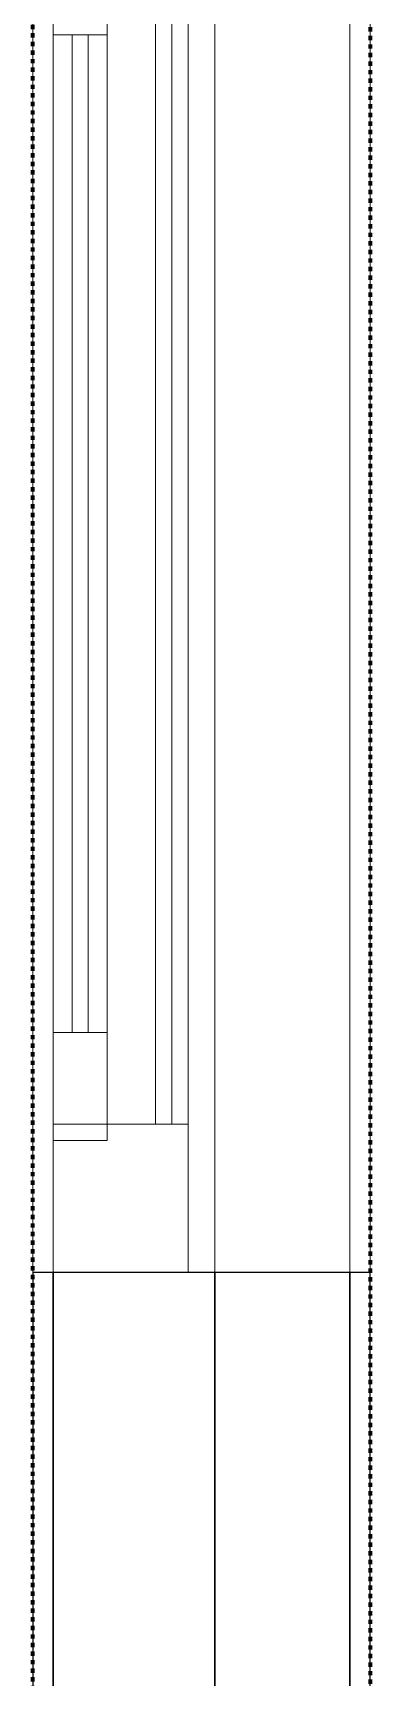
# Model space of a CAD drawing. Header units: millimetres. Extents: x -5300 to 98858, y -5196 to 93886.
# Drawn here: x 2995 to 3245, y 43600 to 44819 of the extents above; entities that cross this region are included whole.
import ezdxf

# ---------------------------------------------------------------- set-up
doc = ezdxf.new("R2010")
doc.units = ezdxf.units.MM
doc.linetypes.add('Штрих', pattern=[6.35, 3.175, -3.175])
doc.linetypes.add('Штрих_2_', pattern=[6.35, 3.175, -3.175])
for name, color, linetype, lineweight, true_color in [('_Разделитель помещений_', 4, 'Штрих', 70, 0x00ffff), ('Двери', 7, 'Continuous', 18, 0x7f7f7f), ('Обобщенные модели', 7, 'Continuous', 18, 0x7f7f7f), ('Стены', 7, 'Continuous', 18, 0x7f7f7f), ('Стены разрез', 7, 'Continuous', 50, 0x7f7f7f)]:
    doc.layers.add(name, color=color, linetype=linetype, lineweight=lineweight, true_color=true_color)

# ---------------------------------------------------------------- blocks, each defined once
blk = doc.blocks.new('СТВ_Перегородка_Кирпич 183411 - СТВ_Перегородка_Кирпич 2-247936-Подвал')
at = {"layer": 'Стены', "color": 254, "true_color": 0xd4d4d4}
blk.add_line((3010, 43150), (3010, 46350), dxfattribs=at)
blk = doc.blocks.new('СТВ_Перегородка_Кирпич 183411 - СТВ_Перегородка_Кирпич 183411-247933-Подвал')
at = {"layer": 'Стены', "color": 254, "true_color": 0xd4d4d4}
for p, q in [((2995, 43900), (2995, 45600)), ((3010, 43900), (3010, 45600)), ((3010, 45600), (3010, 43900)), ((3130, 43900), (3130, 45600)), ((3130, 45600), (3130, 43900)), ((3230, 43900), (3230, 45600)), ((3230, 45600), (3230, 43900)), ((3245, 45600), (3245, 43900)), ((2995, 43900), (3010, 43900)), ((2995, 43900), (2995, 43900)), ((3010, 43900), (3130, 43900)), ((3010, 43900), (3010, 43900)), ((3010, 43900), (3010, 43900)), ((3130, 43900), (3230, 43900)), ((3130, 43900), (3130, 43900)), ((3130, 43900), (3130, 43900)), ((3230, 43900), (3245, 43900)), ((3230, 43900), (3230, 43900)), ((3230, 43900), (3230, 43900)), ((3245, 43900), (3245, 43900))]:
    blk.add_line(p, q, dxfattribs=at)
at = {"layer": 'Стены разрез', "color": 254, "lineweight": 25, "true_color": 0xd4d4d4}
for p, q in [((3010, 43900), (2995, 43900)), ((2995, 43900), (2995, 43165)), ((3130, 43900), (3010, 43900)), ((3010, 43900), (3010, 43150)), ((3010, 43165), (3010, 43900)), ((3230, 43900), (3130, 43900)), ((3130, 43900), (3130, 43150)), ((3130, 43150), (3130, 43900)), ((3245, 43900), (3230, 43900)), ((3230, 43900), (3230, 43165)), ((3230, 43150), (3230, 43900)), ((3245, 43165), (3245, 43900))]:
    blk.add_line(p, q, dxfattribs=at)
blk.add_blockref('СТВ_Перегородка_Кирпич 183411 - СТВ_Перегородка_Кирпич 2-247936-Подвал', (0, 0))
blk = doc.blocks.new('Дн-9 193108 - Дн-9-247982-Подвал')
at = {"layer": 'Двери', "color": 254, "true_color": 0xd4d4d4}
for p, q in [((3010, 45490), (3010, 44010)), ((3010, 44010), (3010, 45490)), ((3010, 45490), (3010, 44010)), ((3010, 44010), (3010, 45490)), ((3050, 44010), (3050, 45490)), ((3050, 45490), (3050, 44010)), ((3050, 44010), (3050, 45490)), ((3050, 45490), (3050, 44010)), ((3086, 45490), (3086, 44010)), ((3086, 45490), (3086, 44010)), ((3098, 44010), (3098, 45490)), ((3098, 44010), (3098, 45490)), ((3110, 45490), (3110, 44010)), ((3110, 45490), (3110, 44010)), ((3110, 44010), (3110, 45490)), ((3110, 44010), (3110, 45490)), ((3010, 44898), (3010, 44818)), ((3010, 44818), (3010, 44898)), ((3010, 44898), (3010, 44818)), ((3010, 44818), (3010, 44898)), ((3010, 43998), (3010, 44898)), ((3010, 44818), (3010, 44898)), ((3010, 44898), (3010, 43998)), ((3010, 44898), (3010, 44818)), ((3010, 43998), (3010, 44898)), ((3010, 44898), (3010, 44818)), ((3010, 44898), (3010, 43998)), ((3010, 44818), (3010, 44898)), ((3050, 44818), (3050, 44898)), ((3050, 44898), (3050, 44818)), ((3050, 44818), (3050, 44898)), ((3050, 44898), (3050, 44818)), ((3050, 44898), (3050, 43998)), ((3050, 43998), (3050, 44898)), ((3050, 44898), (3050, 44818)), ((3050, 44818), (3050, 44898)), ((3050, 44818), (3050, 44898)), ((3050, 44898), (3050, 43998)), ((3050, 43998), (3050, 44898)), ((3050, 44898), (3050, 44818)), ((3010, 44818), (3010, 44818)), ((3010, 44818), (3010, 44818)), ((3010, 44818), (3010, 44818)), ((3010, 44818), (3050, 44818)), ((3050, 44818), (3010, 44818)), ((3010, 44818), (3010, 44818)), ((3010, 44818), (3050, 44818)), ((3050, 44818), (3010, 44818)), ((3010, 44818), (3010, 44818)), ((3010, 44818), (3050, 44818)), ((3050, 44818), (3010, 44818)), ((3010, 44818), (3010, 44818)), ((3010, 44818), (3050, 44818)), ((3050, 44818), (3010, 44818)), ((3010, 44078), (3010, 44818)), ((3010, 44818), (3010, 44078)), ((3050, 44818), (3010, 44818)), ((3010, 44818), (3050, 44818)), ((3010, 44818), (3010, 44818)), ((3010, 44818), (3050, 44818)), ((3050, 44818), (3010, 44818)), ((3010, 44818), (3010, 44078)), ((3010, 44078), (3010, 44818)), ((3010, 44818), (3010, 44818)), ((3010, 44818), (3010, 44078)), ((3050, 44818), (3010, 44818)), ((3010, 44078), (3010, 44818)), ((3010, 44818), (3050, 44818)), ((3010, 44818), (3010, 44078)), ((3050, 44818), (3010, 44818)), ((3010, 44078), (3010, 44818)), ((3010, 44818), (3050, 44818)), ((3024, 44078), (3024, 44818)), ((3024, 44818), (3036, 44818)), ((3024, 44078), (3024, 44818)), ((3024, 44818), (3024, 44818)), ((3024, 44818), (3024, 44078)), ((3024, 44818), (3024, 44818)), ((3024, 44818), (3036, 44818)), ((3036, 44818), (3024, 44818)), ((3024, 44818), (3024, 44078)), ((3036, 44818), (3024, 44818)), ((3024, 44078), (3024, 44818)), ((3024, 44818), (3036, 44818)), ((3024, 44078), (3024, 44818)), ((3024, 44818), (3024, 44818)), ((3024, 44818), (3024, 44078)), ((3024, 44818), (3024, 44818)), ((3024, 44818), (3036, 44818)), ((3036, 44818), (3024, 44818)), ((3024, 44818), (3024, 44078)), ((3036, 44818), (3024, 44818)), ((3036, 44818), (3036, 44078)), ((3036, 44818), (3036, 44818)), ((3036, 44078), (3036, 44818)), ((3036, 44818), (3036, 44818)), ((3036, 44818), (3036, 44078)), ((3036, 44078), (3036, 44818)), ((3036, 44818), (3036, 44078)), ((3036, 44818), (3036, 44818)), ((3036, 44078), (3036, 44818)), ((3036, 44818), (3036, 44818)), ((3036, 44818), (3036, 44078)), ((3036, 44078), (3036, 44818)), ((3050, 44818), (3050, 44818)), ((3050, 44818), (3050, 44818)), ((3050, 44818), (3050, 44818)), ((3050, 44818), (3050, 44818)), ((3050, 44818), (3050, 44818)), ((3050, 44818), (3050, 44818)), ((3050, 44818), (3050, 44078)), ((3050, 44078), (3050, 44818)), ((3050, 44818), (3050, 44818)), ((3050, 44078), (3050, 44818)), ((3050, 44818), (3050, 44818)), ((3050, 44818), (3050, 44078)), ((3050, 44078), (3050, 44818)), ((3050, 44818), (3050, 44078)), ((3050, 44078), (3050, 44818)), ((3050, 44818), (3050, 44078)), ((3010, 43998), (3010, 44078)), ((3010, 44078), (3050, 44078)), ((3010, 43998), (3010, 44078)), ((3010, 44078), (3010, 44078)), ((3010, 44078), (3010, 44078)), ((3010, 44078), (3010, 44078)), ((3010, 44078), (3010, 43998)), ((3010, 44078), (3010, 44078)), ((3010, 44078), (3050, 44078)), ((3050, 44078), (3010, 44078)), ((3010, 44078), (3010, 43998)), ((3050, 44078), (3010, 44078)), ((3010, 44078), (3010, 44078)), ((3010, 44078), (3050, 44078)), ((3050, 44078), (3010, 44078)), ((3010, 44078), (3010, 44078)), ((3010, 44078), (3050, 44078)), ((3050, 44078), (3010, 44078)), ((3010, 43998), (3010, 44078)), ((3010, 44078), (3010, 43998)), ((3050, 44078), (3010, 44078)), ((3010, 44078), (3050, 44078)), ((3010, 44078), (3010, 44078)), ((3010, 44078), (3050, 44078)), ((3050, 44078), (3010, 44078)), ((3010, 44078), (3010, 44078)), ((3010, 44078), (3050, 44078)), ((3050, 44078), (3010, 44078)), ((3010, 44078), (3010, 43998)), ((3010, 43998), (3010, 44078)), ((3010, 44078), (3050, 44078)), ((3050, 44078), (3010, 44078)), ((3036, 44078), (3024, 44078)), ((3024, 44078), (3024, 44078)), ((3024, 44078), (3024, 44078)), ((3024, 44078), (3036, 44078)), ((3036, 44078), (3024, 44078)), ((3024, 44078), (3036, 44078)), ((3036, 44078), (3024, 44078)), ((3024, 44078), (3024, 44078)), ((3024, 44078), (3024, 44078)), ((3024, 44078), (3036, 44078)), ((3036, 44078), (3024, 44078)), ((3024, 44078), (3036, 44078)), ((3036, 44078), (3036, 44078)), ((3036, 44078), (3036, 44078)), ((3036, 44078), (3036, 44078)), ((3036, 44078), (3036, 44078)), ((3050, 44078), (3050, 43998)), ((3050, 44078), (3050, 44078)), ((3050, 43998), (3050, 44078)), ((3050, 44078), (3050, 44078)), ((3050, 44078), (3050, 44078)), ((3050, 44078), (3050, 44078)), ((3050, 44078), (3050, 43998)), ((3050, 43998), (3050, 44078)), ((3050, 44078), (3050, 44078)), ((3050, 44078), (3050, 44078)), ((3050, 44078), (3050, 43998)), ((3050, 43998), (3050, 44078)), ((3050, 44078), (3050, 44078)), ((3050, 44078), (3050, 44078)), ((3050, 44078), (3050, 43998)), ((3050, 43998), (3050, 44078)), ((3010, 44010), (3010, 43900)), ((3010, 44010), (3010, 44010)), ((3010, 44010), (3010, 44010)), ((3010, 44010), (3010, 43998)), ((3010, 44010), (3010, 44010)), ((3110, 44010), (3010, 44010)), ((3110, 44010), (3010, 44010)), ((3050, 44010), (3010, 44010)), ((3010, 44010), (3010, 44010)), ((3010, 44010), (3110, 44010)), ((3010, 44010), (3050, 44010)), ((3010, 43998), (3010, 44010)), ((3110, 44010), (3010, 44010)), ((3010, 44010), (3010, 44010)), ((3010, 44010), (3050, 44010)), ((3010, 44010), (3110, 44010)), ((3010, 44010), (3010, 44010)), ((3050, 44010), (3010, 44010)), ((3050, 43998), (3050, 44010)), ((3050, 44010), (3110, 44010)), ((3110, 44010), (3050, 44010)), ((3050, 44010), (3050, 44010)), ((3050, 44010), (3050, 43998)), ((3050, 43998), (3050, 44010)), ((3050, 44010), (3050, 44010)), ((3050, 44010), (3050, 43998)), ((3050, 44010), (3050, 44010)), ((3050, 44010), (3110, 44010)), ((3050, 44010), (3050, 44010)), ((3110, 44010), (3050, 44010)), ((3086, 44010), (3086, 44010)), ((3098, 44010), (3098, 44010)), ((3110, 44010), (3110, 43900)), ((3110, 44010), (3110, 44010)), ((3110, 44010), (3110, 44010)), ((3110, 44010), (3110, 44010)), ((3110, 44010), (3110, 44010)), ((3110, 43900), (3110, 44010)), ((3110, 43900), (3110, 44010)), ((3110, 44010), (3110, 44010)), ((3110, 44010), (3110, 44010)), ((3110, 44010), (3110, 44010)), ((3110, 44010), (3110, 44010)), ((3010, 43998), (3010, 43998)), ((3010, 43998), (3010, 43900)), ((3010, 43998), (3050, 43998)), ((3050, 43998), (3010, 43998)), ((3010, 43998), (3010, 43998)), ((3010, 43900), (3010, 43998)), ((3010, 43998), (3050, 43998)), ((3050, 43998), (3010, 43998)), ((3050, 43998), (3010, 43998)), ((3010, 43998), (3010, 43998)), ((3010, 43998), (3010, 43998)), ((3010, 43998), (3050, 43998)), ((3050, 43998), (3010, 43998)), ((3010, 43998), (3050, 43998)), ((3050, 43998), (3010, 43998)), ((3010, 43998), (3010, 43998)), ((3010, 43998), (3010, 43998)), ((3010, 43998), (3050, 43998)), ((3050, 43998), (3010, 43998)), ((3010, 43998), (3050, 43998)), ((3010, 43998), (3010, 43998)), ((3010, 43998), (3050, 43998)), ((3050, 43998), (3010, 43998)), ((3010, 43998), (3010, 43998)), ((3050, 43998), (3010, 43998)), ((3010, 43998), (3050, 43998)), ((3050, 43998), (3050, 43998)), ((3050, 43998), (3050, 43998)), ((3050, 43998), (3050, 43998)), ((3050, 43998), (3050, 43998)), ((3050, 43998), (3050, 43998)), ((3050, 43998), (3050, 43998)), ((3050, 43998), (3050, 43998)), ((3050, 43998), (3050, 43998)), ((3010, 43900), (3010, 43900)), ((3110, 43900), (3010, 43900)), ((3010, 43900), (3010, 43900)), ((3010, 43900), (3110, 43900)), ((3010, 43900), (3110, 43900)), ((3110, 43900), (3110, 43900)), ((3110, 43900), (3110, 43900))]:
    blk.add_line(p, q, dxfattribs=at)
blk = doc.blocks.new('Дн-9 193108 - Дн-9 193108-247986-Подвал')
blk.add_blockref('Дн-9 193108 - Дн-9-247982-Подвал', (0, 0))
blk = doc.blocks.new('ПОТ-4_4_1 - ПОТ-4_4_1-249581-Подвал')
at = {"layer": 'Обобщенные модели', "color": 254, "true_color": 0xd4d4d4}
for p, q in [((2995, 43165), (2995, 46335)), ((2995, 46335), (2995, 43165))]:
    blk.add_line(p, q, dxfattribs=at)
blk = doc.blocks.new('ПОТ-1_4_1 - ПОТ-1_4_1-249954-Подвал')
at = {"layer": 'Обобщенные модели', "color": 254, "true_color": 0xd4d4d4}
for p, q in [((2995, 43165), (2995, 46335)), ((2995, 46335), (2995, 43165))]:
    blk.add_line(p, q, dxfattribs=at)

msp = doc.modelspace()

# ---------------------------------------------------------------- linework, layer by layer
at = {"layer": '_Разделитель помещений_', "color": 131, "linetype": 'Штрих_2_', "true_color": 0xaaffff}
for p, q in [((2995, 43165), (2995, 46335)), ((3245, 46335), (3245, 43165))]:
    msp.add_line(p, q, dxfattribs=at)

# ---------------------------------------------------------------- block references
at = {"layer": 'Двери', "color": 254, "true_color": 0xd4d4d4}
msp.add_blockref('Дн-9 193108 - Дн-9 193108-247986-Подвал', (0, 0), dxfattribs=at)
at = {"layer": 'Обобщенные модели', "color": 254, "true_color": 0xd4d4d4}
for name in ['ПОТ-4_4_1 - ПОТ-4_4_1-249581-Подвал', 'ПОТ-1_4_1 - ПОТ-1_4_1-249954-Подвал']:
    msp.add_blockref(name, (0, 0), dxfattribs=at)
at = {"layer": 'Стены', "color": 254, "true_color": 0xd4d4d4}
msp.add_blockref('СТВ_Перегородка_Кирпич 183411 - СТВ_Перегородка_Кирпич 183411-247933-Подвал', (0, 0), dxfattribs=at)

doc.saveas('drawing.dxf')
